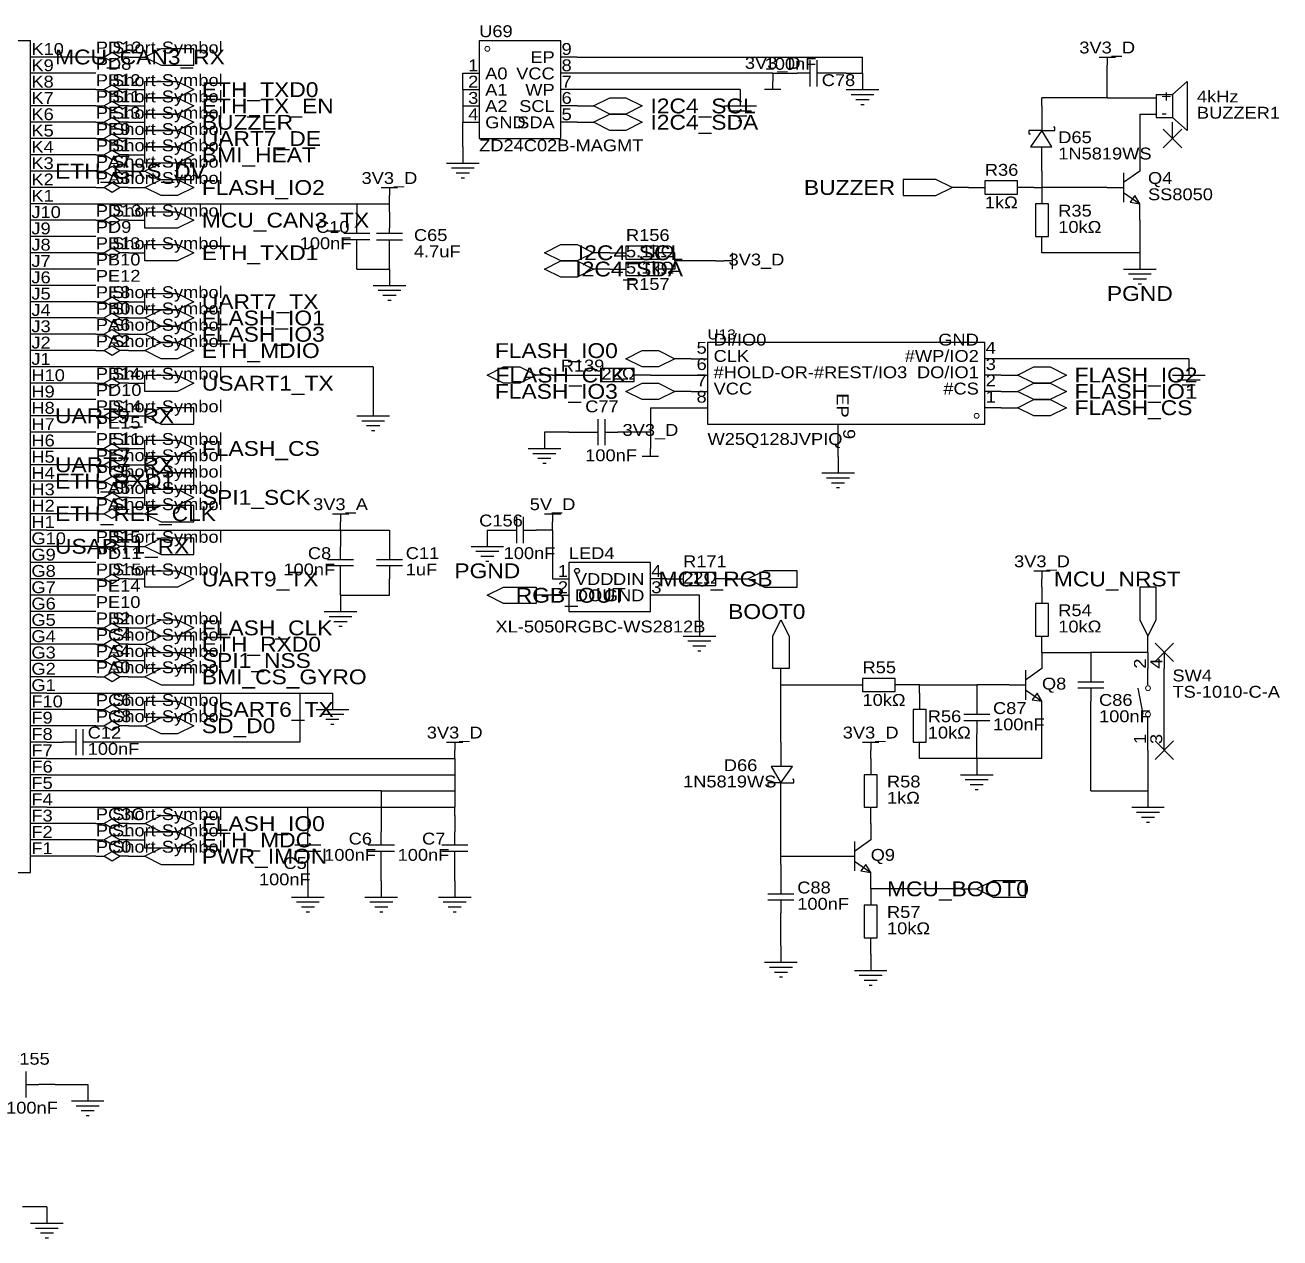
# Model space of a CAD drawing. Header units: millimetres. Extents: x -2 to 296, y 13 to 204.
# Drawn here: x 100.7 to 296.1, y 15.5 to 204.4 of the extents above; entities that cross this region are included whole.
import ezdxf
from ezdxf.enums import TextEntityAlignment as Align

# ---------------------------------------------------------------- set-up
doc = ezdxf.new("R2010")
doc.units = ezdxf.units.MM
doc.header["$MEASUREMENT"] = 0
doc.styles.get("Standard").update_dxf_attribs({"font": 'arial.ttf'})

msp = doc.modelspace()

# ---------------------------------------------------------------- linework, layer by layer
at = {"color": 1, "true_color": 0xa00000}
for points in [[(63.5, 201.93), (63.5, 72.39), (101.6, 72.39), (101.6, 201.93)], [(171.45, 201.93), (171.45, 186.69), (184.15, 186.69), (184.15, 201.93)], [(113.03, 199.39), (114.3, 200.15), (115.57, 199.39), (114.3, 198.63)], [(119.38, 199.39), (121.92, 198.12), (127, 198.12), (127, 200.66), (121.92, 200.66)], [(119.38, 195.58), (124.46, 195.58), (127, 194.31), (124.46, 193.04), (119.38, 193.04)], [(113.03, 194.31), (114.3, 195.07), (115.57, 194.31), (114.3, 193.55)], [(113.03, 191.77), (114.3, 192.53), (115.57, 191.77), (114.3, 191.01)], [(119.38, 193.04), (124.46, 193.04), (127, 191.77), (124.46, 190.5), (119.38, 190.5)], [(189.23, 191.77), (191.77, 193.04), (194.31, 193.04), (196.85, 191.77), (194.31, 190.5), (191.77, 190.5)], [(113.03, 189.23), (114.3, 189.99), (115.57, 189.23), (114.3, 188.47)], [(119.38, 190.5), (124.46, 190.5), (127, 189.23), (124.46, 187.96), (119.38, 187.96)], [(189.23, 189.23), (191.77, 190.5), (194.31, 190.5), (196.85, 189.23), (194.31, 187.96), (191.77, 187.96)], [(119.38, 187.96), (124.46, 187.96), (127, 186.69), (124.46, 185.42), (119.38, 185.42)], [(260.6, 185.42), (259.08, 187.96), (257.3, 185.42)], [(113.03, 186.69), (114.3, 187.45), (115.57, 186.69), (114.3, 185.93)], [(113.03, 184.15), (114.3, 184.91), (115.57, 184.15), (114.3, 183.39)], [(119.38, 185.42), (124.46, 185.42), (127, 184.15), (124.46, 182.88), (119.38, 182.88)], [(113.03, 181.61), (114.3, 182.37), (115.57, 181.61), (114.3, 180.85)], [(119.38, 181.61), (121.92, 180.34), (127, 180.34), (127, 182.88), (121.92, 182.88)], [(113.03, 179.07), (114.3, 179.83), (115.57, 179.07), (114.3, 178.31)], [(119.38, 179.07), (121.92, 180.34), (124.46, 180.34), (127, 179.07), (124.46, 177.8), (121.92, 177.8)], [(245.11, 179.07), (242.57, 180.34), (237.49, 180.34), (237.49, 177.8), (242.57, 177.8)], [(250.19, 180.09), (250.19, 178.05), (255.27, 178.05), (255.27, 180.09)], [(274.32, 176.53), (273.56, 177.8), (272.8, 176.78)], [(258.06, 171.45), (260.1, 171.45), (260.1, 176.53), (258.06, 176.53)], [(113.03, 173.99), (114.3, 174.75), (115.57, 173.99), (114.3, 173.23)], [(119.38, 175.26), (124.46, 175.26), (127, 173.99), (124.46, 172.72), (119.38, 172.72)], [(119.38, 170.18), (124.46, 170.18), (127, 168.91), (124.46, 167.64), (119.38, 167.64)], [(189.23, 168.91), (186.69, 167.64), (184.15, 167.64), (181.61, 168.91), (184.15, 170.18), (186.69, 170.18)], [(113.03, 168.91), (114.3, 169.67), (115.57, 168.91), (114.3, 168.15)], [(194.31, 169.93), (194.31, 167.89), (199.39, 167.89), (199.39, 169.93)], [(189.23, 166.37), (186.69, 165.1), (184.15, 165.1), (181.61, 166.37), (184.15, 167.64), (186.69, 167.64)], [(194.31, 167.39), (194.31, 165.35), (199.39, 165.35), (199.39, 167.39)], [(119.38, 162.56), (124.46, 162.56), (127, 161.29), (124.46, 160.02), (119.38, 160.02)], [(113.03, 161.29), (114.3, 162.05), (115.57, 161.29), (114.3, 160.53)], [(113.03, 158.75), (114.3, 159.51), (115.57, 158.75), (114.3, 157.99)], [(119.38, 158.75), (121.92, 160.02), (124.46, 160.02), (127, 158.75), (124.46, 157.48), (121.92, 157.48)], [(113.03, 156.21), (114.3, 156.97), (115.57, 156.21), (114.3, 155.45)], [(119.38, 156.21), (121.92, 157.48), (124.46, 157.48), (127, 156.21), (124.46, 154.94), (121.92, 154.94)], [(113.03, 153.67), (114.3, 154.43), (115.57, 153.67), (114.3, 152.91)], [(119.38, 153.67), (121.92, 154.94), (124.46, 154.94), (127, 153.67), (124.46, 152.4), (121.92, 152.4)], [(250.19, 142.24), (250.19, 154.94), (207.01, 154.94), (207.01, 142.24)], [(201.93, 152.4), (199.39, 151.13), (196.85, 151.13), (194.31, 152.4), (196.85, 153.67), (199.39, 153.67)], [(180.34, 149.86), (177.8, 148.59), (175.26, 148.59), (172.72, 149.86), (175.26, 151.13), (177.8, 151.13)], [(195.58, 148.84), (195.58, 150.88), (190.5, 150.88), (190.5, 148.84)], [(255.27, 149.86), (257.81, 151.13), (260.35, 151.13), (262.89, 149.86), (260.35, 148.59), (257.81, 148.59)], [(113.03, 148.59), (114.3, 149.35), (115.57, 148.59), (114.3, 147.83)], [(119.38, 149.86), (124.46, 149.86), (127, 148.59), (124.46, 147.32), (119.38, 147.32)], [(201.93, 147.32), (199.39, 146.05), (196.85, 146.05), (194.31, 147.32), (196.85, 148.59), (199.39, 148.59)], [(255.27, 147.32), (257.81, 148.59), (260.35, 148.59), (262.89, 147.32), (260.35, 146.05), (257.81, 146.05)], [(119.38, 143.51), (121.92, 142.24), (127, 142.24), (127, 144.78), (121.92, 144.78)], [(255.27, 144.78), (257.81, 146.05), (260.35, 146.05), (262.89, 144.78), (260.35, 143.51), (257.81, 143.51)], [(113.03, 143.51), (114.3, 144.27), (115.57, 143.51), (114.3, 142.75)], [(113.03, 138.43), (114.3, 139.19), (115.57, 138.43), (114.3, 137.67)], [(119.38, 139.7), (124.46, 139.7), (127, 138.43), (124.46, 137.16), (119.38, 137.16)], [(119.38, 135.89), (121.92, 134.62), (127, 134.62), (127, 137.16), (121.92, 137.16)], [(113.03, 135.89), (114.3, 136.65), (115.57, 135.89), (114.3, 135.13)], [(113.03, 133.35), (114.3, 134.11), (115.57, 133.35), (114.3, 132.59)], [(119.38, 133.35), (121.92, 132.08), (127, 132.08), (127, 134.62), (121.92, 134.62)], [(113.03, 130.81), (114.3, 131.57), (115.57, 130.81), (114.3, 130.05)], [(119.38, 132.08), (124.46, 132.08), (127, 130.81), (124.46, 129.54), (119.38, 129.54)], [(113.03, 128.27), (114.3, 129.03), (115.57, 128.27), (114.3, 127.51)], [(119.38, 128.27), (121.92, 127), (127, 127), (127, 129.54), (121.92, 129.54)], [(113.03, 123.19), (114.3, 123.95), (115.57, 123.19), (114.3, 122.43)], [(119.38, 123.19), (121.92, 121.92), (127, 121.92), (127, 124.46), (121.92, 124.46)], [(119.38, 119.38), (124.46, 119.38), (127, 118.11), (124.46, 116.84), (119.38, 116.84)], [(185.42, 120.65), (185.42, 113.03), (198.12, 113.03), (198.12, 120.65)], [(213.36, 118.11), (215.9, 116.84), (220.98, 116.84), (220.98, 119.38), (215.9, 119.38)], [(113.03, 118.11), (114.3, 118.87), (115.57, 118.11), (114.3, 117.35)], [(208.28, 117.09), (208.28, 119.13), (203.2, 119.13), (203.2, 117.09)], [(180.34, 114.3), (175.26, 114.3), (172.72, 115.57), (175.26, 116.84), (180.34, 116.84)], [(275.59, 109.22), (276.86, 111.76), (276.86, 116.84), (274.32, 116.84), (274.32, 111.76)], [(258.06, 109.22), (260.1, 109.22), (260.1, 114.3), (258.06, 114.3)], [(119.38, 110.49), (121.92, 111.76), (124.46, 111.76), (127, 110.49), (124.46, 109.22), (121.92, 109.22)], [(217.17, 104.14), (217.17, 109.22), (218.44, 111.76), (219.71, 109.22), (219.71, 104.14)], [(113.03, 110.49), (114.3, 111.25), (115.57, 110.49), (114.3, 109.73)], [(113.03, 107.95), (114.3, 108.71), (115.57, 107.95), (114.3, 107.19)], [(119.38, 107.95), (121.92, 106.68), (127, 106.68), (127, 109.22), (121.92, 109.22)], [(113.03, 105.41), (114.3, 106.17), (115.57, 105.41), (114.3, 104.65)], [(119.38, 106.68), (124.46, 106.68), (127, 105.41), (124.46, 104.14), (119.38, 104.14)], [(113.03, 102.87), (114.3, 103.63), (115.57, 102.87), (114.3, 102.11)], [(119.38, 102.87), (121.92, 101.6), (127, 101.6), (127, 104.14), (121.92, 104.14)], [(236.22, 100.58), (236.22, 102.62), (231.14, 102.62), (231.14, 100.58)], [(259.08, 99.06), (258.32, 100.33), (257.56, 99.31)], [(113.03, 97.79), (114.3, 98.55), (115.57, 97.79), (114.3, 97.03)], [(119.38, 99.06), (124.46, 99.06), (127, 97.79), (124.46, 96.52), (119.38, 96.52)], [(239.01, 92.71), (241.05, 92.71), (241.05, 97.79), (239.01, 97.79)], [(113.03, 95.25), (114.3, 96.01), (115.57, 95.25), (114.3, 94.49)], [(119.38, 95.25), (121.92, 96.52), (124.46, 96.52), (127, 95.25), (124.46, 93.98), (121.92, 93.98)], [(216.92, 88.9), (218.44, 86.36), (220.22, 88.9)], [(231.39, 82.55), (233.43, 82.55), (233.43, 87.63), (231.39, 87.63)], [(113.03, 80.01), (114.3, 80.77), (115.57, 80.01), (114.3, 79.25)], [(119.38, 80.01), (121.92, 81.28), (124.46, 81.28), (127, 80.01), (124.46, 78.74), (121.92, 78.74)], [(113.03, 77.47), (114.3, 78.23), (115.57, 77.47), (114.3, 76.71)], [(119.38, 78.74), (124.46, 78.74), (127, 77.47), (124.46, 76.2), (119.38, 76.2)], [(119.38, 74.93), (121.92, 73.66), (127, 73.66), (127, 76.2), (121.92, 76.2)], [(113.03, 74.93), (114.3, 75.69), (115.57, 74.93), (114.3, 74.17)], [(232.41, 72.39), (231.65, 73.66), (230.89, 72.64)], [(248.92, 69.85), (251.46, 68.58), (256.54, 68.58), (256.54, 71.12), (251.46, 71.12)], [(231.39, 62.23), (233.43, 62.23), (233.43, 67.31), (231.39, 67.31)]]:
    msp.add_lwpolyline(points, close=True, dxfattribs=at)
at = {"color": 1, "true_color": 0x880000}
for points in [[(104.14, 199.39), (101.6, 199.39)], [(111.76, 199.39), (113.03, 199.39)], [(116.84, 199.39), (115.57, 199.39)], [(116.84, 199.39), (119.38, 199.39)], [(186.69, 199.39), (184.15, 199.39)], [(269.24, 196.85), (269.24, 198.12)], [(104.14, 196.85), (101.6, 196.85)], [(168.91, 196.85), (171.45, 196.85)], [(186.69, 196.85), (184.15, 196.85)], [(217.17, 196.85), (217.17, 195.58)], [(218.44, 196.85), (220.98, 196.85)], [(228.6, 196.85), (226.06, 196.85)], [(231.14, 196.85), (231.14, 194.31)], [(104.14, 194.31), (101.6, 194.31)], [(111.76, 194.31), (113.03, 194.31)], [(116.84, 194.31), (115.57, 194.31)], [(116.84, 194.31), (119.38, 194.31)], [(168.91, 194.31), (171.45, 194.31)], [(186.69, 194.31), (184.15, 194.31)], [(212.09, 194.31), (212.09, 191.77)], [(104.14, 191.77), (101.6, 191.77)], [(111.76, 191.77), (113.03, 191.77)], [(116.84, 191.77), (115.57, 191.77)], [(116.84, 191.77), (119.38, 191.77)], [(168.91, 191.77), (171.45, 191.77)], [(186.69, 191.77), (184.15, 191.77)], [(186.69, 191.77), (189.23, 191.77)], [(259.08, 191.77), (259.08, 187.96)], [(274.32, 193.04), (276.86, 193.04)], [(274.32, 190.5), (276.86, 190.5)], [(104.14, 189.23), (101.6, 189.23)], [(111.76, 189.23), (113.03, 189.23)], [(116.84, 189.23), (115.57, 189.23)], [(116.84, 189.23), (119.38, 189.23)], [(168.91, 189.23), (171.45, 189.23)], [(186.69, 189.23), (184.15, 189.23)], [(186.69, 189.23), (189.23, 189.23)], [(279.4, 186.69), (279.4, 189.23)], [(104.14, 186.69), (101.6, 186.69)], [(111.76, 186.69), (113.03, 186.69)], [(116.84, 186.69), (115.57, 186.69)], [(116.84, 186.69), (119.38, 186.69)], [(104.14, 184.15), (101.6, 184.15)], [(111.76, 184.15), (113.03, 184.15)], [(116.84, 184.15), (115.57, 184.15)], [(116.84, 184.15), (119.38, 184.15)], [(168.91, 185.42), (168.91, 182.88)], [(259.08, 181.61), (259.08, 185.42)], [(274.32, 184.15), (274.32, 181.61)], [(104.14, 181.61), (101.6, 181.61)], [(111.76, 181.61), (113.03, 181.61)], [(116.84, 181.61), (115.57, 181.61)], [(116.84, 181.61), (119.38, 181.61)], [(104.14, 179.07), (101.6, 179.07)], [(111.76, 179.07), (113.03, 179.07)], [(116.84, 179.07), (115.57, 179.07)], [(116.84, 179.07), (119.38, 179.07)], [(157.48, 176.53), (157.48, 177.8)], [(247.65, 179.07), (245.11, 179.07)], [(247.65, 179.07), (250.19, 179.07)], [(257.81, 179.07), (255.27, 179.07)], [(259.08, 179.07), (259.08, 176.53)], [(269.24, 179.07), (271.78, 179.07)], [(104.14, 176.53), (101.6, 176.53)], [(152.4, 176.53), (152.4, 173.99)], [(274.32, 173.99), (274.32, 176.53)], [(104.14, 173.99), (101.6, 173.99)], [(111.76, 173.99), (113.03, 173.99)], [(116.84, 173.99), (115.57, 173.99)], [(116.84, 173.99), (119.38, 173.99)], [(157.48, 175.26), (157.48, 172.72)], [(104.14, 171.45), (101.6, 171.45)], [(157.48, 167.64), (157.48, 170.18)], [(259.08, 168.91), (259.08, 171.45)], [(104.14, 168.91), (101.6, 168.91)], [(111.76, 168.91), (113.03, 168.91)], [(116.84, 168.91), (115.57, 168.91)], [(116.84, 168.91), (119.38, 168.91)], [(152.4, 166.37), (152.4, 168.91)], [(191.77, 168.91), (189.23, 168.91)], [(191.77, 168.91), (194.31, 168.91)], [(201.93, 168.91), (199.39, 168.91)], [(274.32, 168.91), (274.32, 166.37)], [(104.14, 166.37), (101.6, 166.37)], [(157.48, 166.37), (157.48, 163.83)], [(191.77, 166.37), (189.23, 166.37)], [(191.77, 166.37), (194.31, 166.37)], [(201.93, 166.37), (199.39, 166.37)], [(208.28, 167.64), (209.55, 167.64)], [(104.14, 163.83), (101.6, 163.83)], [(104.14, 161.29), (101.6, 161.29)], [(111.76, 161.29), (113.03, 161.29)], [(116.84, 161.29), (115.57, 161.29)], [(116.84, 161.29), (119.38, 161.29)], [(104.14, 158.75), (101.6, 158.75)], [(111.76, 158.75), (113.03, 158.75)], [(116.84, 158.75), (115.57, 158.75)], [(116.84, 158.75), (119.38, 158.75)], [(104.14, 156.21), (101.6, 156.21)], [(111.76, 156.21), (113.03, 156.21)], [(116.84, 156.21), (115.57, 156.21)], [(116.84, 156.21), (119.38, 156.21)], [(104.14, 153.67), (101.6, 153.67)], [(111.76, 153.67), (113.03, 153.67)], [(116.84, 153.67), (115.57, 153.67)], [(116.84, 153.67), (119.38, 153.67)], [(204.47, 152.4), (201.93, 152.4)], [(204.47, 152.4), (207.01, 152.4)], [(252.73, 152.4), (250.19, 152.4)], [(281.94, 152.4), (281.94, 149.86)], [(104.14, 151.13), (101.6, 151.13)], [(104.14, 148.59), (101.6, 148.59)], [(111.76, 148.59), (113.03, 148.59)], [(116.84, 148.59), (115.57, 148.59)], [(116.84, 148.59), (119.38, 148.59)], [(182.88, 149.86), (180.34, 149.86)], [(187.96, 149.86), (190.5, 149.86)], [(198.12, 149.86), (195.58, 149.86)], [(204.47, 149.86), (207.01, 149.86)], [(252.73, 149.86), (250.19, 149.86)], [(252.73, 149.86), (255.27, 149.86)], [(204.47, 147.32), (201.93, 147.32)], [(204.47, 147.32), (207.01, 147.32)], [(252.73, 147.32), (250.19, 147.32)], [(252.73, 147.32), (255.27, 147.32)], [(104.14, 146.05), (101.6, 146.05)], [(154.94, 146.05), (154.94, 143.51)], [(204.47, 144.78), (207.01, 144.78)], [(252.73, 144.78), (250.19, 144.78)], [(252.73, 144.78), (255.27, 144.78)], [(104.14, 143.51), (101.6, 143.51)], [(111.76, 143.51), (113.03, 143.51)], [(116.84, 143.51), (115.57, 143.51)], [(116.84, 143.51), (119.38, 143.51)], [(104.14, 140.97), (101.6, 140.97)], [(181.61, 140.97), (181.61, 138.43)], [(185.42, 140.97), (187.96, 140.97)], [(195.58, 140.97), (193.04, 140.97)], [(227.33, 137.16), (227.33, 142.24)], [(198.12, 139.7), (198.12, 138.43)], [(104.14, 138.43), (101.6, 138.43)], [(111.76, 138.43), (113.03, 138.43)], [(116.84, 138.43), (115.57, 138.43)], [(116.84, 138.43), (119.38, 138.43)], [(227.33, 137.16), (227.33, 134.62)], [(104.14, 135.89), (101.6, 135.89)], [(111.76, 135.89), (113.03, 135.89)], [(116.84, 135.89), (115.57, 135.89)], [(116.84, 135.89), (119.38, 135.89)], [(104.14, 133.35), (101.6, 133.35)], [(111.76, 133.35), (113.03, 133.35)], [(116.84, 133.35), (115.57, 133.35)], [(116.84, 133.35), (119.38, 133.35)], [(104.14, 130.81), (101.6, 130.81)], [(111.76, 130.81), (113.03, 130.81)], [(116.84, 130.81), (115.57, 130.81)], [(116.84, 130.81), (119.38, 130.81)], [(104.14, 128.27), (101.6, 128.27)], [(111.76, 128.27), (113.03, 128.27)], [(116.84, 128.27), (115.57, 128.27)], [(116.84, 128.27), (119.38, 128.27)], [(149.86, 125.73), (149.86, 127)], [(182.88, 125.73), (182.88, 127)], [(104.14, 125.73), (101.6, 125.73)], [(149.86, 125.73), (149.86, 123.19)], [(157.48, 125.73), (157.48, 123.19)], [(172.72, 125.73), (175.26, 125.73)], [(172.72, 125.73), (172.72, 123.19)], [(182.88, 125.73), (180.34, 125.73)], [(104.14, 123.19), (101.6, 123.19)], [(111.76, 123.19), (113.03, 123.19)], [(116.84, 123.19), (115.57, 123.19)], [(116.84, 123.19), (119.38, 123.19)], [(104.14, 120.65), (101.6, 120.65)], [(104.14, 118.11), (101.6, 118.11)], [(111.76, 118.11), (113.03, 118.11)], [(116.84, 118.11), (115.57, 118.11)], [(116.84, 118.11), (119.38, 118.11)], [(149.86, 115.57), (149.86, 118.11)], [(157.48, 115.57), (157.48, 118.11)], [(182.88, 118.11), (185.42, 118.11)], [(200.66, 118.11), (198.12, 118.11)], [(200.66, 118.11), (203.2, 118.11)], [(210.82, 118.11), (208.28, 118.11)], [(210.82, 118.11), (213.36, 118.11)], [(259.08, 116.84), (259.08, 118.11)], [(104.14, 115.57), (101.6, 115.57)], [(149.86, 115.57), (149.86, 113.03)], [(182.88, 115.57), (180.34, 115.57)], [(182.88, 115.57), (185.42, 115.57)], [(200.66, 115.57), (198.12, 115.57)], [(259.08, 116.84), (259.08, 114.3)], [(104.14, 113.03), (101.6, 113.03)], [(205.74, 111.76), (205.74, 109.22)], [(104.14, 110.49), (101.6, 110.49)], [(111.76, 110.49), (113.03, 110.49)], [(116.84, 110.49), (115.57, 110.49)], [(116.84, 110.49), (119.38, 110.49)], [(104.14, 107.95), (101.6, 107.95)], [(111.76, 107.95), (113.03, 107.95)], [(116.84, 107.95), (115.57, 107.95)], [(116.84, 107.95), (119.38, 107.95)], [(259.08, 106.68), (259.08, 109.22)], [(275.59, 106.68), (275.59, 109.22)], [(259.08, 106.68), (259.08, 104.14)], [(266.7, 106.68), (266.7, 104.14)], [(275.59, 106.68), (275.59, 104.14)], [(278.13, 106.68), (278.13, 104.14)], [(104.14, 105.41), (101.6, 105.41)], [(111.76, 105.41), (113.03, 105.41)], [(116.84, 105.41), (115.57, 105.41)], [(116.84, 105.41), (119.38, 105.41)], [(218.44, 101.6), (218.44, 104.14)], [(104.14, 102.87), (101.6, 102.87)], [(111.76, 102.87), (113.03, 102.87)], [(116.84, 102.87), (115.57, 102.87)], [(116.84, 102.87), (119.38, 102.87)], [(228.6, 101.6), (231.14, 101.6)], [(238.76, 101.6), (236.22, 101.6)], [(248.92, 101.6), (248.92, 99.06)], [(254, 101.6), (256.54, 101.6)], [(104.14, 100.33), (101.6, 100.33)], [(148.59, 100.33), (148.59, 97.79)], [(240.03, 100.33), (240.03, 97.79)], [(104.14, 97.79), (101.6, 97.79)], [(111.76, 97.79), (113.03, 97.79)], [(116.84, 97.79), (115.57, 97.79)], [(116.84, 97.79), (119.38, 97.79)], [(259.08, 96.52), (259.08, 99.06)], [(266.7, 96.52), (266.7, 99.06)], [(104.14, 95.25), (101.6, 95.25)], [(111.76, 95.25), (113.03, 95.25)], [(116.84, 95.25), (115.57, 95.25)], [(116.84, 95.25), (119.38, 95.25)], [(248.92, 91.44), (248.92, 93.98)], [(275.59, 91.44), (275.59, 93.98)], [(278.13, 91.44), (278.13, 93.98)], [(104.14, 92.71), (101.6, 92.71)], [(104.14, 92.71), (106.68, 92.71)], [(114.3, 92.71), (111.76, 92.71)], [(218.44, 92.71), (218.44, 88.9)], [(240.03, 90.17), (240.03, 92.71)], [(104.14, 90.17), (101.6, 90.17)], [(167.64, 90.17), (167.64, 91.44)], [(232.41, 90.17), (232.41, 91.44)], [(232.41, 90.17), (232.41, 87.63)], [(248.92, 90.17), (248.92, 87.63)], [(104.14, 87.63), (101.6, 87.63)], [(218.44, 82.55), (218.44, 86.36)], [(104.14, 85.09), (101.6, 85.09)], [(275.59, 85.09), (275.59, 82.55)], [(104.14, 82.55), (101.6, 82.55)], [(232.41, 80.01), (232.41, 82.55)], [(144.78, 81.28), (144.78, 78.74)], [(156.21, 81.28), (156.21, 78.74)], [(167.64, 81.28), (167.64, 78.74)], [(104.14, 80.01), (101.6, 80.01)], [(111.76, 80.01), (113.03, 80.01)], [(116.84, 80.01), (115.57, 80.01)], [(116.84, 80.01), (119.38, 80.01)], [(232.41, 80.01), (232.41, 77.47)], [(104.14, 77.47), (101.6, 77.47)], [(111.76, 77.47), (113.03, 77.47)], [(116.84, 77.47), (115.57, 77.47)], [(116.84, 77.47), (119.38, 77.47)], [(104.14, 74.93), (101.6, 74.93)], [(111.76, 74.93), (113.03, 74.93)], [(116.84, 74.93), (115.57, 74.93)], [(116.84, 74.93), (119.38, 74.93)], [(227.33, 74.93), (229.87, 74.93)], [(144.78, 71.12), (144.78, 73.66)], [(156.21, 71.12), (156.21, 73.66)], [(167.64, 71.12), (167.64, 73.66)], [(218.44, 73.66), (218.44, 71.12)], [(232.41, 69.85), (232.41, 72.39)], [(144.78, 71.12), (144.78, 68.58)], [(156.21, 71.12), (156.21, 68.58)], [(167.64, 71.12), (167.64, 68.58)], [(232.41, 69.85), (232.41, 67.31)], [(246.38, 69.85), (248.92, 69.85)], [(218.44, 63.5), (218.44, 66.04)], [(218.44, 60.96), (218.44, 58.42)], [(232.41, 59.69), (232.41, 62.23)], [(232.41, 59.69), (232.41, 57.15)], [(105.41, 39.37), (102.87, 39.37)], [(110.49, 39.37), (110.49, 36.83)], [(104.14, 20.32), (104.14, 17.78)]]:
    msp.add_lwpolyline(points, dxfattribs=at)
at = {"color": 1, "true_color": 0x008800}
for points in [[(111.76, 199.39), (104.14, 199.39)], [(186.69, 199.39), (231.14, 199.39)], [(231.14, 196.85), (231.14, 199.39)], [(111.76, 196.85), (104.14, 196.85)], [(168.91, 194.31), (168.91, 196.85)], [(217.17, 196.85), (186.69, 196.85)], [(217.17, 196.85), (218.44, 196.85)], [(228.6, 196.85), (231.14, 196.85)], [(269.24, 193.04), (269.24, 196.85)], [(111.76, 194.31), (104.14, 194.31)], [(168.91, 194.31), (168.91, 191.77)], [(212.09, 194.31), (186.69, 194.31)], [(111.76, 191.77), (104.14, 191.77)], [(168.91, 191.77), (168.91, 189.23)], [(269.24, 193.04), (259.08, 193.04)], [(259.08, 191.77), (259.08, 193.04)], [(269.24, 193.04), (274.32, 193.04)], [(274.32, 190.5), (274.32, 184.15)], [(111.76, 189.23), (104.14, 189.23)], [(168.91, 185.42), (168.91, 189.23)], [(111.76, 186.69), (104.14, 186.69)], [(111.76, 184.15), (104.14, 184.15)], [(111.76, 181.61), (104.14, 181.61)], [(259.08, 181.61), (259.08, 179.07)], [(111.76, 179.07), (104.14, 179.07)], [(257.81, 179.07), (259.08, 179.07)], [(269.24, 179.07), (259.08, 179.07)], [(104.14, 176.53), (152.4, 176.53)], [(152.4, 176.53), (157.48, 176.53)], [(157.48, 175.26), (157.48, 176.53)], [(111.76, 173.99), (104.14, 173.99)], [(274.32, 173.99), (274.32, 168.91)], [(111.76, 171.45), (104.14, 171.45)], [(111.76, 168.91), (104.14, 168.91)], [(201.93, 167.64), (201.93, 168.91)], [(274.32, 168.91), (259.08, 168.91)], [(111.76, 166.37), (104.14, 166.37)], [(152.4, 166.37), (157.48, 166.37)], [(157.48, 166.37), (157.48, 167.64)], [(208.28, 167.64), (201.93, 167.64)], [(201.93, 167.64), (201.93, 166.37)], [(111.76, 163.83), (104.14, 163.83)], [(111.76, 161.29), (104.14, 161.29)], [(111.76, 158.75), (104.14, 158.75)], [(111.76, 156.21), (104.14, 156.21)], [(111.76, 153.67), (104.14, 153.67)], [(281.94, 152.4), (252.73, 152.4)], [(154.94, 151.13), (104.14, 151.13)], [(154.94, 151.13), (154.94, 146.05)], [(111.76, 148.59), (104.14, 148.59)], [(182.88, 149.86), (187.96, 149.86)], [(198.12, 149.86), (204.47, 149.86)], [(111.76, 146.05), (104.14, 146.05)], [(198.12, 144.78), (198.12, 140.97)], [(198.12, 144.78), (204.47, 144.78)], [(111.76, 143.51), (104.14, 143.51)], [(111.76, 140.97), (104.14, 140.97)], [(185.42, 140.97), (181.61, 140.97)], [(198.12, 140.97), (195.58, 140.97)], [(198.12, 140.97), (198.12, 139.7)], [(111.76, 138.43), (104.14, 138.43)], [(111.76, 135.89), (104.14, 135.89)], [(111.76, 133.35), (104.14, 133.35)], [(111.76, 130.81), (104.14, 130.81)], [(111.76, 128.27), (104.14, 128.27)], [(104.14, 125.73), (149.86, 125.73)], [(149.86, 125.73), (157.48, 125.73)], [(182.88, 125.73), (182.88, 118.11)], [(111.76, 123.19), (104.14, 123.19)], [(111.76, 120.65), (104.14, 120.65)], [(111.76, 118.11), (104.14, 118.11)], [(111.76, 115.57), (104.14, 115.57)], [(149.86, 115.57), (157.48, 115.57)], [(205.74, 115.57), (200.66, 115.57)], [(205.74, 111.76), (205.74, 115.57)], [(111.76, 113.03), (104.14, 113.03)], [(111.76, 110.49), (104.14, 110.49)], [(111.76, 107.95), (104.14, 107.95)], [(259.08, 106.68), (266.7, 106.68)], [(275.59, 106.68), (266.7, 106.68)], [(111.76, 105.41), (104.14, 105.41)], [(111.76, 102.87), (104.14, 102.87)], [(218.44, 101.6), (228.6, 101.6)], [(218.44, 92.71), (218.44, 101.6)], [(240.03, 101.6), (238.76, 101.6)], [(240.03, 100.33), (240.03, 101.6)], [(240.03, 101.6), (248.92, 101.6)], [(254, 101.6), (248.92, 101.6)], [(104.14, 100.33), (143.51, 100.33)], [(143.51, 100.33), (148.59, 100.33)], [(143.51, 100.33), (143.51, 92.71)], [(111.76, 97.79), (104.14, 97.79)], [(259.08, 90.17), (259.08, 96.52)], [(266.7, 85.09), (266.7, 96.52)], [(111.76, 95.25), (104.14, 95.25)], [(143.51, 92.71), (114.3, 92.71)], [(104.14, 90.17), (167.64, 90.17)], [(167.64, 90.17), (167.64, 87.63)], [(248.92, 90.17), (240.03, 90.17)], [(248.92, 90.17), (248.92, 91.44)], [(259.08, 90.17), (248.92, 90.17)], [(275.59, 91.44), (275.59, 85.09)], [(104.14, 87.63), (167.64, 87.63)], [(167.64, 87.63), (167.64, 85.09)], [(156.21, 85.09), (104.14, 85.09)], [(156.21, 85.09), (167.64, 85.09)], [(156.21, 85.09), (156.21, 81.28)], [(167.64, 85.09), (167.64, 82.55)], [(266.7, 85.09), (275.59, 85.09)], [(104.14, 82.55), (144.78, 82.55)], [(144.78, 82.55), (167.64, 82.55)], [(144.78, 81.28), (144.78, 82.55)], [(167.64, 81.28), (167.64, 82.55)], [(218.44, 74.93), (218.44, 82.55)], [(111.76, 80.01), (104.14, 80.01)], [(111.76, 77.47), (104.14, 77.47)], [(111.76, 74.93), (104.14, 74.93)], [(218.44, 74.93), (227.33, 74.93)], [(218.44, 73.66), (218.44, 74.93)], [(246.38, 69.85), (232.41, 69.85)], [(218.44, 60.96), (218.44, 63.5)], [(105.41, 39.37), (110.49, 39.37)], [(104.14, 20.32), (100.33, 20.32)]]:
    msp.add_lwpolyline(points, dxfattribs=at)
at = {"color": 1, "true_color": 0xa00000}
for points in [[(267.97, 199.39), (270.51, 199.39)], [(269.24, 199.39), (269.24, 198.12)], [(223.01, 194.82), (223.01, 198.88)], [(224.03, 198.88), (224.03, 194.82)], [(217.17, 194.31), (217.17, 195.58)], [(223.01, 196.85), (220.98, 196.85)], [(226.06, 196.85), (224.03, 196.85)], [(281.69, 195.58), (279.4, 193.55)], [(281.69, 195.58), (281.69, 187.96)], [(218.44, 194.31), (215.9, 194.31)], [(228.6, 194.31), (233.68, 194.31)], [(229.36, 193.55), (232.92, 193.55)], [(276.86, 193.55), (279.4, 193.55)], [(276.86, 193.55), (276.86, 189.99)], [(279.4, 193.55), (279.4, 189.99)], [(209.55, 191.77), (214.63, 191.77)], [(230.12, 192.79), (232.16, 192.79)], [(230.89, 192.02), (231.39, 192.02)], [(210.31, 191.01), (213.87, 191.01)], [(211.07, 190.25), (213.11, 190.25)], [(276.86, 189.99), (279.4, 189.99)], [(279.4, 189.99), (281.69, 187.96)], [(211.84, 189.48), (212.34, 189.48)], [(259.08, 187.96), (257.05, 187.96), (257.05, 187.45), (257.3, 187.45)], [(259.08, 187.96), (261.11, 187.96), (261.11, 188.47), (260.86, 188.47)], [(166.37, 182.88), (171.45, 182.88)], [(167.13, 182.12), (170.69, 182.12)], [(167.89, 181.36), (169.93, 181.36)], [(168.66, 180.59), (169.16, 180.59)], [(274.32, 181.61), (271.78, 179.83)], [(271.78, 181.36), (271.78, 176.78)], [(156.21, 179.07), (158.75, 179.07)], [(157.48, 179.07), (157.48, 177.8)], [(271.78, 178.31), (274.32, 176.53)], [(152.4, 171.96), (152.4, 173.99)], [(150.37, 171.96), (154.43, 171.96)], [(155.45, 171.96), (159.51, 171.96)], [(157.48, 171.96), (157.48, 172.72)], [(154.43, 170.94), (150.37, 170.94)], [(152.4, 168.91), (152.4, 170.94)], [(155.45, 170.94), (159.51, 170.94)], [(157.48, 170.18), (157.48, 170.94)], [(210.82, 168.91), (210.82, 166.37)], [(210.82, 167.64), (209.55, 167.64)], [(271.78, 166.37), (276.86, 166.37)], [(272.54, 165.61), (276.1, 165.61)], [(273.3, 164.85), (275.34, 164.85)], [(154.94, 163.83), (160.02, 163.83)], [(155.7, 163.07), (159.26, 163.07)], [(156.46, 162.31), (158.5, 162.31)], [(274.07, 164.08), (274.57, 164.08)], [(157.23, 161.54), (157.73, 161.54)], [(279.4, 149.86), (284.48, 149.86)], [(280.16, 149.1), (283.72, 149.1)], [(280.92, 148.34), (282.96, 148.34)], [(281.69, 147.57), (282.19, 147.57)], [(152.4, 143.51), (157.48, 143.51)], [(153.16, 142.75), (156.72, 142.75)], [(189.99, 138.94), (189.99, 143)], [(191.01, 143), (191.01, 138.94)], [(153.92, 141.99), (155.96, 141.99)], [(154.69, 141.22), (155.19, 141.22)], [(187.96, 140.97), (189.99, 140.97)], [(191.01, 140.97), (193.04, 140.97)], [(179.07, 138.43), (184.15, 138.43)], [(179.83, 137.67), (183.39, 137.67)], [(180.59, 136.91), (182.63, 136.91)], [(199.39, 137.16), (196.85, 137.16)], [(198.12, 137.16), (198.12, 138.43)], [(181.36, 136.14), (181.86, 136.14)], [(224.79, 134.62), (229.87, 134.62)], [(225.55, 133.86), (229.11, 133.86)], [(226.31, 133.1), (228.35, 133.1)], [(227.08, 132.33), (227.58, 132.33)], [(148.59, 128.27), (151.13, 128.27)], [(149.86, 128.27), (149.86, 127)], [(177.29, 123.7), (177.29, 127.76)], [(178.31, 127.76), (178.31, 123.7)], [(181.61, 128.27), (184.15, 128.27)], [(182.88, 128.27), (182.88, 127)], [(175.26, 125.73), (177.29, 125.73)], [(178.31, 125.73), (180.34, 125.73)], [(149.86, 121.16), (149.86, 123.19)], [(157.48, 123.19), (157.48, 121.16)], [(170.18, 123.19), (175.26, 123.19)], [(147.83, 121.16), (151.89, 121.16)], [(155.45, 121.16), (159.51, 121.16)], [(170.94, 122.43), (174.5, 122.43)], [(171.7, 121.67), (173.74, 121.67)], [(151.89, 120.14), (147.83, 120.14)], [(149.86, 118.11), (149.86, 120.14)], [(159.51, 120.14), (155.45, 120.14)], [(157.48, 120.14), (157.48, 118.11)], [(172.47, 120.9), (172.97, 120.9)], [(257.81, 119.38), (260.35, 119.38)], [(259.08, 119.38), (259.08, 118.11)], [(147.32, 113.03), (152.4, 113.03)], [(148.08, 112.27), (151.64, 112.27)], [(148.84, 111.51), (150.88, 111.51)], [(149.61, 110.74), (150.11, 110.74)], [(203.2, 109.22), (208.28, 109.22)], [(203.96, 108.46), (207.52, 108.46)], [(204.72, 107.7), (206.76, 107.7)], [(205.49, 106.93), (205.99, 106.93)], [(259.08, 104.14), (256.54, 102.36)], [(256.54, 103.89), (256.54, 99.31)], [(266.7, 104.14), (266.7, 102.11)], [(275.59, 101.6), (275.59, 104.14)], [(278.13, 93.98), (278.13, 104.14)], [(264.67, 102.11), (268.73, 102.11)], [(256.54, 100.84), (259.08, 99.06)], [(268.73, 101.09), (264.67, 101.09)], [(266.7, 101.09), (266.7, 99.06)], [(274.83, 97.03), (274.07, 101.09)], [(146.05, 97.79), (151.13, 97.79)], [(248.92, 99.06), (248.92, 97.03)], [(146.81, 97.03), (150.37, 97.03)], [(147.57, 96.27), (149.61, 96.27)], [(246.89, 97.03), (250.95, 97.03)], [(250.95, 96.01), (246.89, 96.01)], [(248.92, 96.01), (248.92, 93.98)], [(275.59, 93.98), (275.59, 96.52)], [(108.71, 90.68), (108.71, 94.74)], [(109.73, 94.74), (109.73, 90.68)], [(148.34, 95.5), (148.84, 95.5)], [(108.71, 92.71), (106.68, 92.71)], [(111.76, 92.71), (109.73, 92.71)], [(166.37, 92.71), (168.91, 92.71)], [(167.64, 92.71), (167.64, 91.44)], [(231.14, 92.71), (233.68, 92.71)], [(232.41, 92.71), (232.41, 91.44)], [(218.44, 86.36), (216.41, 86.36), (216.41, 85.85), (216.66, 85.85)], [(218.44, 86.36), (220.47, 86.36), (220.47, 86.87), (220.22, 86.87)], [(246.38, 87.63), (251.46, 87.63)], [(247.14, 86.87), (250.7, 86.87)], [(247.9, 86.11), (249.94, 86.11)], [(248.67, 85.34), (249.17, 85.34)], [(273.05, 82.55), (278.13, 82.55)], [(273.81, 81.79), (277.37, 81.79)], [(274.57, 81.03), (276.61, 81.03)], [(275.34, 80.26), (275.84, 80.26)], [(144.78, 76.71), (144.78, 78.74)], [(156.21, 76.71), (156.21, 78.74)], [(167.64, 76.71), (167.64, 78.74)], [(142.75, 76.71), (146.81, 76.71)], [(154.18, 76.71), (158.24, 76.71)], [(165.61, 76.71), (169.67, 76.71)], [(232.41, 77.47), (229.87, 75.69)], [(229.87, 77.22), (229.87, 72.64)], [(146.81, 75.69), (142.75, 75.69)], [(144.78, 73.66), (144.78, 75.69)], [(158.24, 75.69), (154.18, 75.69)], [(156.21, 73.66), (156.21, 75.69)], [(169.67, 75.69), (165.61, 75.69)], [(167.64, 73.66), (167.64, 75.69)], [(229.87, 74.17), (232.41, 72.39)], [(218.44, 71.12), (218.44, 69.09)], [(142.24, 68.58), (147.32, 68.58)], [(153.67, 68.58), (158.75, 68.58)], [(165.1, 68.58), (170.18, 68.58)], [(216.41, 69.09), (220.47, 69.09)], [(143, 67.82), (146.56, 67.82)], [(143.76, 67.06), (145.8, 67.06)], [(154.43, 67.82), (157.99, 67.82)], [(155.19, 67.06), (157.23, 67.06)], [(165.86, 67.82), (169.42, 67.82)], [(166.62, 67.06), (168.66, 67.06)], [(220.47, 68.07), (216.41, 68.07)], [(218.44, 68.07), (218.44, 66.04)], [(144.53, 66.29), (145.03, 66.29)], [(155.96, 66.29), (156.46, 66.29)], [(167.39, 66.29), (167.89, 66.29)], [(215.9, 58.42), (220.98, 58.42)], [(216.66, 57.66), (220.22, 57.66)], [(217.42, 56.9), (219.46, 56.9)], [(229.87, 57.15), (234.95, 57.15)], [(218.19, 56.13), (218.69, 56.13)], [(230.63, 56.39), (234.19, 56.39)], [(231.39, 55.63), (233.43, 55.63)], [(232.16, 54.86), (232.66, 54.86)], [(100.84, 41.4), (100.84, 37.34)], [(100.84, 39.37), (102.87, 39.37)], [(107.95, 36.83), (113.03, 36.83)], [(108.71, 36.07), (112.27, 36.07)], [(109.47, 35.31), (111.51, 35.31)], [(110.24, 34.54), (110.74, 34.54)], [(101.6, 17.78), (106.68, 17.78)], [(102.36, 17.02), (105.92, 17.02)], [(103.12, 16.26), (105.16, 16.26)], [(103.89, 15.49), (104.39, 15.49)]]:
    msp.add_lwpolyline(points, dxfattribs=at)
at = {"color": 1, "true_color": 0x33cc33}
for points in [[(280.84, 188.13), (277.96, 185.25)], [(277.96, 188.13), (280.84, 185.25)], [(279.57, 108.12), (276.69, 105.24)], [(276.69, 108.12), (279.57, 105.24)], [(279.57, 92.88), (276.69, 90)], [(276.69, 92.88), (279.57, 90)]]:
    msp.add_lwpolyline(points, dxfattribs=at)
at = {"color": 1, "lineweight": 0, "true_color": 0xa00000}
for centre in [(172.72, 200.66), (248.92, 143.51), (275.59, 101.09), (275.59, 97.03)]:
    msp.add_circle(centre, 0.381, dxfattribs=at)
at = {"true_color": 0xa00000}
msp.add_ellipse((186.69, 119.38), major_axis=(0.381, 0), ratio=1, dxfattribs=at)

# ---------------------------------------------------------------- texts
at = {"color": 1, "true_color": 0x000080, "width": 1.1}
for s, height, p in [('U69', 1.849, (171.45, 201.93)), ('Short-Symbol', 1.8491, (114.3, 199.39)), ('100nF', 1.849, (215.9, 196.85)), ('Short-Symbol', 1.8491, (114.3, 194.31)), ('C78', 1.849, (224.79, 194.31)), ('Short-Symbol', 1.8491, (114.3, 191.77)), ('4kHz', 1.849, (283.21, 191.77)), ('Short-Symbol', 1.8491, (114.3, 189.23)), ('BUZZER1', 1.849, (283.21, 189.23)), ('Short-Symbol', 1.8491, (114.3, 186.69)), ('D65', 1.849, (261.62, 185.42)), ('Short-Symbol', 1.8491, (114.3, 184.15)), ('ZD24C02B-MAGMT', 1.8491, (171.45, 184.15)), ('Short-Symbol', 1.8491, (114.3, 181.61)), ('1N5819WS', 1.849, (261.62, 182.88)), ('R36', 1.849, (250.19, 180.34)), ('Short-Symbol', 1.8491, (114.3, 179.07)), ('Q4', 1.849, (275.59, 179.07)), ('SS8050', 1.849, (275.59, 176.53)), ('Short-Symbol', 1.8491, (114.3, 173.99)), ('1kΩ', 1.849, (250.19, 175.26)), ('R35', 1.849, (261.62, 173.99)), ('10kΩ', 1.849, (261.62, 171.45)), ('C10', 1.849, (146.05, 171.45)), ('C65', 1.849, (161.29, 170.18)), ('R156', 1.849, (194.31, 170.18)), ('Short-Symbol', 1.8491, (114.3, 168.91)), ('100nF', 1.849, (143.51, 168.91)), ('4.7uF', 1.849, (161.29, 167.64)), ('5.1kΩ', 1.849, (194.31, 167.64)), ('5.1kΩ', 1.849, (194.31, 165.1)), ('R157', 1.849, (194.31, 162.56)), ('Short-Symbol', 1.8491, (114.3, 161.29)), ('Short-Symbol', 1.8491, (114.3, 158.75)), ('Short-Symbol', 1.8491, (114.3, 156.21)), ('U13', 1.56, (207.01, 154.94)), ('Short-Symbol', 1.8491, (114.3, 153.67)), ('Short-Symbol', 1.8491, (114.3, 148.59)), ('R139', 1.849, (184.15, 149.86)), ('22Ω', 1.849, (190.5, 148.59)), ('Short-Symbol', 1.8491, (114.3, 143.51)), ('C77', 1.849, (187.96, 143.51)), ('Short-Symbol', 1.8491, (114.3, 138.43)), ('W25Q128JVPIQ', 1.8491, (207.01, 138.43)), ('Short-Symbol', 1.8491, (114.3, 135.89)), ('100nF', 1.849, (187.96, 135.89)), ('Short-Symbol', 1.8491, (114.3, 133.35)), ('Short-Symbol', 1.8491, (114.3, 130.81)), ('Short-Symbol', 1.8491, (114.3, 128.27)), ('C156', 1.849, (171.45, 125.73)), ('Short-Symbol', 1.8491, (114.3, 123.19)), ('C8', 1.849, (144.78, 120.65)), ('C11', 1.849, (160.02, 120.65)), ('100nF', 1.849, (175.26, 120.65)), ('LED4', 1.849, (185.42, 120.65)), ('R171', 1.849, (203.2, 119.38)), ('Short-Symbol', 1.8491, (114.3, 118.11)), ('100nF', 1.849, (140.97, 118.11)), ('1uF', 1.849, (160.02, 118.11)), ('22Ω', 1.849, (203.2, 116.84)), ('R54', 1.849, (261.62, 111.76)), ('Short-Symbol', 1.8491, (114.3, 110.49)), ('XL-5050RGBC-WS2812B', 1.8491, (173.99, 109.22)), ('10kΩ', 1.849, (261.62, 109.22)), ('Short-Symbol', 1.8491, (114.3, 107.95)), ('Short-Symbol', 1.8491, (114.3, 105.41)), ('Short-Symbol', 1.8491, (114.3, 102.87)), ('R55', 1.849, (231.14, 102.87)), ('SW4', 1.849, (279.4, 101.6)), ('Q8', 1.849, (259.08, 100.33)), ('Short-Symbol', 1.8491, (114.3, 97.79)), ('10kΩ', 1.849, (231.14, 97.79)), ('C86', 1.849, (267.97, 97.79)), ('TS-1010-C-A', 1.8491, (279.4, 99.06)), ('Short-Symbol', 1.8491, (114.3, 95.25)), ('C87', 1.849, (251.46, 96.52)), ('R56', 1.849, (241.3, 95.25)), ('100nF', 1.849, (251.46, 93.98)), ('100nF', 1.849, (267.97, 95.25)), ('C12', 1.849, (110.49, 92.71)), ('10kΩ', 1.849, (241.3, 92.71)), ('100nF', 1.849, (110.49, 90.17)), ('D66', 1.849, (209.55, 87.63)), ('1N5819WS', 1.849, (203.2, 85.09)), ('R58', 1.849, (234.95, 85.09)), ('1kΩ', 1.849, (234.95, 82.55)), ('Short-Symbol', 1.8491, (114.3, 80.01)), ('Short-Symbol', 1.8491, (114.3, 77.47)), ('C6', 1.849, (151.13, 76.2)), ('C7', 1.849, (162.56, 76.2)), ('Short-Symbol', 1.8491, (114.3, 74.93)), ('C5', 1.849, (140.97, 72.39)), ('100nF', 1.849, (147.32, 73.66)), ('100nF', 1.849, (158.75, 73.66)), ('Q9', 1.849, (232.41, 73.66)), ('100nF', 1.849, (137.16, 69.85)), ('C88', 1.849, (220.98, 68.58)), ('100nF', 1.849, (220.98, 66.04)), ('R57', 1.849, (234.95, 64.77)), ('10kΩ', 1.849, (234.95, 62.23)), ('C155', 1.849, (97.79, 41.91)), ('100nF', 1.849, (97.79, 34.29))]:
    msp.add_text(s, height=height, dxfattribs=at).set_placement(p, align=Align.BOTTOM_LEFT)
at = {"color": 1, "true_color": 0x000000, "width": 1.1}
for s, height, p in [('K10', 1.849, (101.73, 199.16)), ('9', 1.85, (184.28, 199.16)), ('K9', 1.849, (101.73, 196.62)), ('A0', 1.849, (172.39, 195.35)), ('8', 1.85, (184.28, 196.62)), ('K8', 1.849, (101.73, 194.08)), ('7', 1.85, (184.28, 194.08)), ('K7', 1.849, (101.73, 191.54)), ('A1', 1.849, (172.39, 192.81)), ('6', 1.85, (184.28, 191.54)), ('+', 1.85, (277.62, 191.79)), ('A2', 1.849, (172.39, 190.27)), ('K6', 1.849, (101.73, 189)), ('GND', 1.849, (172.39, 187.73)), ('5', 1.85, (184.28, 189)), ('-', 1.85, (277.62, 189.25)), ('K5', 1.849, (101.73, 186.46)), ('K4', 1.849, (101.73, 183.92)), ('K3', 1.849, (101.73, 181.38)), ('K2', 1.849, (101.73, 178.84)), ('K1', 1.849, (101.73, 176.3)), ('J10', 1.849, (101.73, 173.76)), ('J9', 1.849, (101.73, 171.22)), ('J8', 1.849, (101.73, 168.68)), ('J7', 1.849, (101.73, 166.14)), ('J6', 1.849, (101.73, 163.6)), ('J5', 1.849, (101.73, 161.06)), ('J4', 1.849, (101.73, 158.52)), ('J3', 1.849, (101.73, 155.98)), ('DI/IO0', 1.849, (207.95, 153.9)), ('J2', 1.849, (101.73, 153.44)), ('4', 1.85, (250.32, 152.63)), ('J1', 1.849, (101.73, 150.9)), ('CLK', 1.849, (207.95, 151.36)), ('3', 1.85, (250.32, 150.09)), ('H10', 1.849, (101.73, 148.36)), ('#HOLD-OR-#REST/IO3', 1.8491, (207.95, 148.82)), ('VCC', 1.849, (207.95, 146.28)), ('2', 1.85, (250.32, 147.55)), ('H9', 1.849, (101.73, 145.82)), ('1', 1.85, (250.32, 145.01)), ('H8', 1.849, (101.73, 143.28)), ('H7', 1.849, (101.73, 140.74)), ('H6', 1.849, (101.73, 138.2)), ('H5', 1.849, (101.73, 135.66)), ('H4', 1.849, (101.73, 133.12)), ('H3', 1.849, (101.73, 130.58)), ('H2', 1.849, (101.73, 128.04)), ('H1', 1.849, (101.73, 125.5)), ('G10', 1.849, (101.73, 122.96)), ('G9', 1.849, (101.73, 120.42)), ('G8', 1.849, (101.73, 117.88)), ('4', 1.85, (198.25, 117.88)), ('G7', 1.849, (101.73, 115.34)), ('VDD', 1.849, (186.36, 116.61)), ('3', 1.85, (198.25, 115.34)), ('DOU', 1.849, (186.36, 114.07)), ('G6', 1.849, (101.73, 112.8)), ('G5', 1.849, (101.73, 110.26)), ('G4', 1.849, (101.73, 107.72)), ('G3', 1.849, (101.73, 105.18)), ('G2', 1.849, (101.73, 102.64)), ('G1', 1.849, (101.73, 100.1)), ('F10', 1.849, (101.73, 97.56)), ('F9', 1.849, (101.73, 95.02)), ('F8', 1.849, (101.73, 92.48)), ('F7', 1.849, (101.73, 89.94)), ('F6', 1.849, (101.73, 87.4)), ('F5', 1.849, (101.73, 84.86)), ('F4', 1.849, (101.73, 82.32)), ('F3', 1.849, (101.73, 79.78)), ('F2', 1.849, (101.73, 77.24)), ('F1', 1.849, (101.73, 74.7))]:
    msp.add_text(s, height=height, dxfattribs=at).set_placement(p, align=Align.BOTTOM_LEFT)
at = {"color": 1, "true_color": 0x0000ff, "width": 1.1}
for s, p in [('PD12', (111.76, 199.39)), ('PD8', (111.76, 196.85)), ('PB12', (111.76, 194.31)), ('PB11', (111.76, 191.77)), ('PE13', (111.76, 189.23)), ('PE9', (111.76, 186.69)), ('PB1', (111.76, 184.15)), ('PA7', (111.76, 181.61)), ('PA3', (111.76, 179.07)), ('PD13', (111.76, 173.99)), ('PD9', (111.76, 171.45)), ('PB13', (111.76, 168.91)), ('PB10', (111.76, 166.37)), ('PE12', (111.76, 163.83)), ('PE8', (111.76, 161.29)), ('PB0', (111.76, 158.75)), ('PA6', (111.76, 156.21)), ('PA2', (111.76, 153.67)), ('PB14', (111.76, 148.59)), ('PD10', (111.76, 146.05)), ('PD14', (111.76, 143.51)), ('PE15', (111.76, 140.97)), ('PE11', (111.76, 138.43)), ('PE7', (111.76, 135.89)), ('PC5', (111.76, 133.35)), ('PA5', (111.76, 130.81)), ('PA1', (111.76, 128.27)), ('PB15', (111.76, 123.19)), ('PD11', (111.76, 120.65)), ('PD15', (111.76, 118.11)), ('PE14', (111.76, 115.57)), ('PE10', (111.76, 113.03)), ('PB2', (111.76, 110.49)), ('PC4', (111.76, 107.95)), ('PA4', (111.76, 105.41)), ('PA0', (111.76, 102.87)), ('PC6', (111.76, 97.79)), ('PC8', (111.76, 95.25)), ('PC3C', (111.76, 80.01)), ('PC1', (111.76, 77.47)), ('PC0', (111.76, 74.93))]:
    msp.add_text(s, height=1.849, dxfattribs=at).set_placement(p, align=Align.BOTTOM_LEFT)
at = {"color": 1, "true_color": 0x000080, "width": 1.1}
for s, p in [('3V3_D', (269.24, 199.39)), ('3V3_D', (269.24, 199.39)), ('3V3_D', (157.48, 179.07)), ('3V3_D', (157.48, 179.07)), ('3V3_D', (214.63, 166.37)), ('3V3_D', (214.63, 166.37)), ('3V3_A', (149.86, 128.27)), ('3V3_A', (149.86, 128.27)), ('5V_D', (182.88, 128.27)), ('5V_D', (182.88, 128.27)), ('3V3_D', (259.08, 119.38)), ('3V3_D', (259.08, 119.38)), ('3V3_D', (167.64, 92.71)), ('3V3_D', (167.64, 92.71)), ('3V3_D', (232.41, 92.71)), ('3V3_D', (232.41, 92.71))]:
    msp.add_text(s, height=1.849, dxfattribs=at).set_placement(p, align=Align.BOTTOM_CENTER)
for s, height, p in [('MCU_CAN3_RX', 2.3114, (105.41, 199.39)), ('MCU_CAN3_RX', 2.3114, (105.41, 199.39)), ('ETH_TXD0', 2.311, (128.27, 194.31)), ('ETH_TXD0', 2.311, (128.27, 194.31)), ('ETH_TX_EN', 2.311, (128.27, 191.77)), ('ETH_TX_EN', 2.311, (128.27, 191.77)), ('I2C4_SCL', 2.311, (198.12, 191.77)), ('I2C4_SCL', 2.311, (198.12, 191.77)), ('BUZZER', 2.311, (128.27, 189.23)), ('BUZZER', 2.311, (128.27, 189.23)), ('I2C4_SDA', 2.311, (198.12, 189.23)), ('I2C4_SDA', 2.311, (198.12, 189.23)), ('UART7_DE', 2.311, (128.27, 186.69)), ('UART7_DE', 2.311, (128.27, 186.69)), ('BMI_HEAT', 2.311, (128.27, 184.15)), ('BMI_HEAT', 2.311, (128.27, 184.15)), ('ETH_CRS_DV', 2.311, (105.41, 181.61)), ('ETH_CRS_DV', 2.311, (105.41, 181.61)), ('FLASH_IO2', 2.311, (128.27, 179.07)), ('FLASH_IO2', 2.311, (128.27, 179.07)), ('MCU_CAN3_TX', 2.3114, (128.27, 173.99)), ('MCU_CAN3_TX', 2.3114, (128.27, 173.99)), ('ETH_TXD1', 2.311, (128.27, 168.91)), ('ETH_TXD1', 2.311, (128.27, 168.91)), ('UART7_TX', 2.311, (128.27, 161.29)), ('UART7_TX', 2.311, (128.27, 161.29)), ('FLASH_IO1', 2.311, (128.27, 158.75)), ('FLASH_IO1', 2.311, (128.27, 158.75)), ('FLASH_IO3', 2.311, (128.27, 156.21)), ('FLASH_IO3', 2.311, (128.27, 156.21)), ('ETH_MDIO', 2.311, (128.27, 153.67)), ('ETH_MDIO', 2.311, (128.27, 153.67)), ('FLASH_IO2', 2.311, (264.16, 149.86)), ('FLASH_IO2', 2.311, (264.16, 149.86)), ('USART1_TX', 2.311, (128.27, 148.59)), ('USART1_TX', 2.311, (128.27, 148.59)), ('FLASH_IO1', 2.311, (264.16, 147.32)), ('FLASH_IO1', 2.311, (264.16, 147.32)), ('UART9_RX', 2.311, (105.41, 143.51)), ('UART9_RX', 2.311, (105.41, 143.51)), ('FLASH_CS', 2.311, (264.16, 144.78)), ('FLASH_CS', 2.311, (264.16, 144.78)), ('FLASH_CS', 2.311, (128.27, 138.43)), ('FLASH_CS', 2.311, (128.27, 138.43)), ('UART7_RX', 2.311, (105.41, 135.89)), ('UART7_RX', 2.311, (105.41, 135.89)), ('ETH_RXD1', 2.311, (105.41, 133.35)), ('ETH_RXD1', 2.311, (105.41, 133.35)), ('SPI1_SCK', 2.311, (128.27, 130.81)), ('SPI1_SCK', 2.311, (128.27, 130.81)), ('ETH_REF_CLK', 2.3114, (105.41, 128.27)), ('ETH_REF_CLK', 2.3114, (105.41, 128.27)), ('USART1_RX', 2.311, (105.41, 123.19)), ('USART1_RX', 2.311, (105.41, 123.19)), ('UART9_TX', 2.311, (128.27, 118.11)), ('UART9_TX', 2.311, (128.27, 118.11)), ('MCU_RGB', 2.311, (199.39, 118.11)), ('MCU_RGB', 2.311, (199.39, 118.11)), ('FLASH_CLK', 2.311, (128.27, 110.49)), ('FLASH_CLK', 2.311, (128.27, 110.49)), ('ETH_RXD0', 2.311, (128.27, 107.95)), ('ETH_RXD0', 2.311, (128.27, 107.95)), ('SPI1_NSS', 2.311, (128.27, 105.41)), ('SPI1_NSS', 2.311, (128.27, 105.41)), ('BMI_CS_GYRO', 2.3114, (128.27, 102.87)), ('BMI_CS_GYRO', 2.3114, (128.27, 102.87)), ('USART6_TX', 2.311, (128.27, 97.79)), ('USART6_TX', 2.311, (128.27, 97.79)), ('SD_D0', 2.311, (128.27, 95.25)), ('SD_D0', 2.311, (128.27, 95.25)), ('FLASH_IO0', 2.311, (128.27, 80.01)), ('FLASH_IO0', 2.311, (128.27, 80.01)), ('ETH_MDC', 2.311, (128.27, 77.47)), ('ETH_MDC', 2.311, (128.27, 77.47)), ('PWR_IMON', 2.311, (128.27, 74.93)), ('PWR_IMON', 2.311, (128.27, 74.93)), ('MCU_BOOT0', 2.311, (234.95, 69.85)), ('MCU_BOOT0', 2.311, (234.95, 69.85))]:
    msp.add_text(s, height=height, dxfattribs=at).set_placement(p, align=Align.MIDDLE_LEFT)
at = {"color": 1, "true_color": 0x000000, "width": 1.1}
for s, height, p in [('EP', 1.849, (183.21, 197.89)), ('1', 1.85, (171.32, 196.62)), ('VCC', 1.849, (183.21, 195.35)), ('2', 1.85, (171.32, 194.08)), ('3', 1.85, (171.32, 191.54)), ('WP', 1.849, (183.21, 192.81)), ('SCL', 1.849, (183.21, 190.27)), ('4', 1.85, (171.32, 189)), ('SDA', 1.849, (183.21, 187.73)), ('GND', 1.849, (249.25, 153.9)), ('5', 1.85, (206.88, 152.63)), ('6', 1.85, (206.88, 150.09)), ('#WP/IO2', 1.849, (249.25, 151.36)), ('DO/IO1', 1.849, (249.25, 148.82)), ('7', 1.85, (206.88, 147.55)), ('#CS', 1.849, (249.25, 146.28)), ('8', 1.85, (206.88, 145.01)), ('1', 1.85, (185.29, 117.88)), ('2', 1.85, (185.29, 115.34)), ('DIN', 1.849, (197.18, 116.61)), ('GND', 1.849, (197.18, 114.07))]:
    msp.add_text(s, height=height, dxfattribs=at).set_placement(p, align=Align.BOTTOM_RIGHT)
at = {"color": 1, "true_color": 0x000080, "width": 1.1}
for p in [(217.17, 199.39), (217.17, 199.39), (198.12, 142.24), (198.12, 142.24)]:
    msp.add_text('3V3_D', height=1.849, dxfattribs=at).set_placement(p, align=Align.TOP_CENTER)
for s, p in [('BUZZER', (236.22, 179.07)), ('BUZZER', (236.22, 179.07)), ('I2C4_SCL', (203.2, 168.91)), ('I2C4_SCL', (203.2, 168.91)), ('I2C4_SDA', (203.2, 166.37)), ('I2C4_SDA', (203.2, 166.37)), ('FLASH_IO0', (193.04, 153.67)), ('FLASH_IO0', (193.04, 153.67)), ('FLASH_CLK', (194.31, 149.86)), ('FLASH_CLK', (194.31, 149.86)), ('FLASH_IO3', (193.04, 147.32)), ('FLASH_IO3', (193.04, 147.32)), ('MCU_NRST', (280.67, 118.11)), ('MCU_NRST', (280.67, 118.11)), ('RGB_OUT', (194.31, 115.57)), ('RGB_OUT', (194.31, 115.57)), ('BOOT0', (222.25, 113.03)), ('BOOT0', (222.25, 113.03))]:
    msp.add_text(s, height=2.311, dxfattribs=at).set_placement(p, align=Align.MIDDLE_RIGHT)
for p in [(274.32, 162.56), (274.32, 162.56), (172.72, 119.38), (172.72, 119.38)]:
    msp.add_text('PGND', height=2.311, dxfattribs=at).set_placement(p, align=Align.MIDDLE_CENTER)
at = {"color": 1, "true_color": 0x000000, "width": 1.1}
for s, height, rotation, p in [('EP', 1.849, 270, (226.57, 143.23)), ('1', 1.85, 90, (275.82, 93.98)), ('3', 1.85, 90, (278.36, 93.98))]:
    msp.add_text(s, height=height, rotation=rotation, dxfattribs=at).set_placement(p, align=Align.BOTTOM_RIGHT)
for s, rotation, p in [('9', 270, (227.58, 141.46)), ('2', 90, (275.82, 104.14)), ('4', 90, (278.36, 104.14))]:
    msp.add_text(s, height=1.85, rotation=rotation, dxfattribs=at).set_placement(p, align=Align.BOTTOM_LEFT)

doc.saveas('drawing.dxf')
